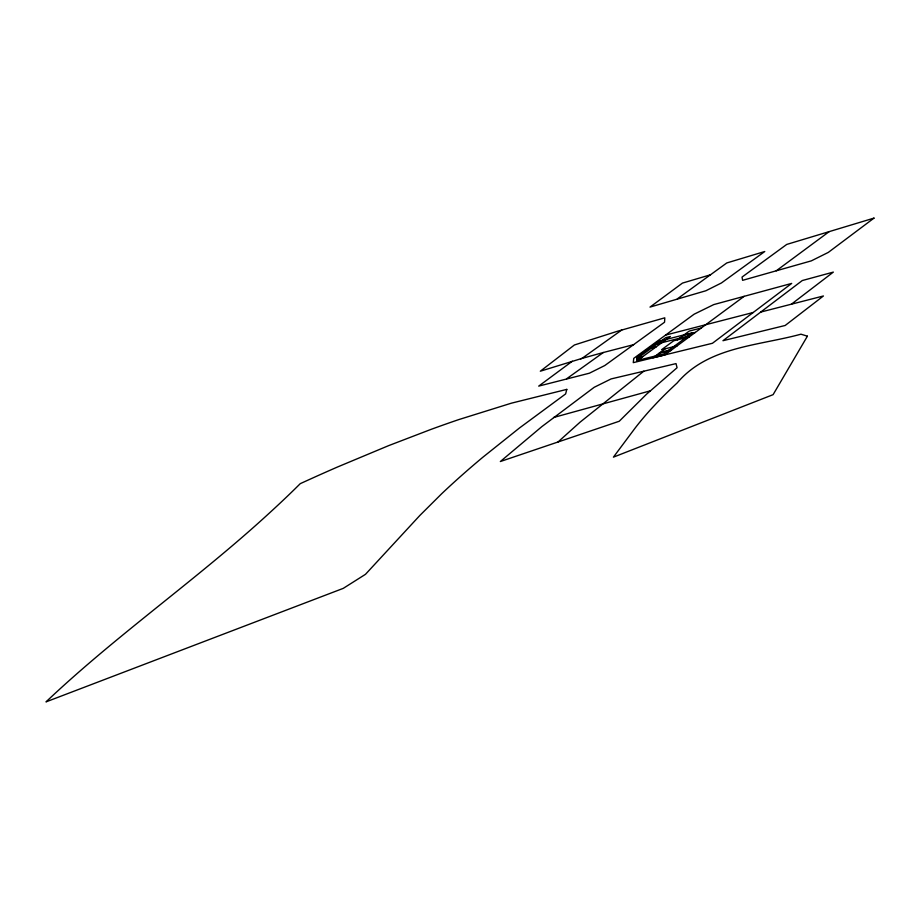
<?xml version="1.0" encoding="UTF-8"?>
<svg xmlns="http://www.w3.org/2000/svg" width="920" height="920" viewBox="0 0 920 920"><rect width="100%" height="100%" fill="white"/><g stroke="black" fill="none" stroke-linecap="round" stroke-linejoin="round"><path stroke-width="1.38" d="M558.026 441.979L580.06 422.176L643.804 371.209L676.016 363.607L677.085 367.724L646.599 394.151L619.252 421.245L500.342 461.529L541.868 426.604L594.205 387.285L611.087 378.925L643.804 371.209M791.407 304.186L833.347 272.101L802.286 280.542L722.959 340.71L785.162 325.484L823.423 295.975L760.702 312.075M572.343 361.203L538.706 386.112L589.375 373.209L604.796 365.527L664.562 322.207L664.792 317.825L617.458 331.257L574.39 344.988L540.316 371.209L581.969 358.409L621.851 329.947M776.238 270.813L829.196 231.621M744.142 296.343L664.849 354.924L633.27 362.652L633.754 358.363L694.14 314.191L713.724 304.6L791.683 283.417L712.448 343.275L652.912 357.822L665.16 348.795M677.269 339.882L689.252 331.073L701.316 327.98M656.42 355.752L661.434 352.061L668.725 350.278M637.721 360.306L670.369 336.478L665.735 337.663L636.928 358.719L641.516 357.592M677.315 298.885L726.765 262.959L764.761 251.516L721.429 282.969L705.881 290.755L650.003 307.096L682.456 283.095L710.458 274.804M566.605 378.798L603.324 352.509L580.566 358.811M553.529 417.507L650.244 390.85M602.887 352.624L633.592 344.666M665.574 335.087L753.204 312.49M683.272 335.466L695.324 332.407M654.005 344.678L687.918 336.11M689.298 336.858L673.716 340.779L661.606 349.68L677.143 345.839M651.429 348.116L656.04 346.955M636.928 358.075L642.712 356.661M659.053 353.291L671.013 350.37M637.031 357.063L636.674 360.571L663.699 353.981L692.484 332.741L658.513 341.377L637.031 357.063M566.8 389.378L565.627 393.921L519.432 428.018L482.758 457.309A730.733 186.231 -24.7 0 0 441.68 493.741L419.945 515.361L365.493 574.31L343.263 588.363L46 701.891C116.644 634.926 196.995 579.473 268.651 513.716A838.948 99.463 -32.3 0 0 295.09 488.773L300.288 483.632L315.353 476.801A867.87 190.405 -33.6 0 1 337.663 466.934L388.666 445.625L431.066 429.375A986.654 221.306 -34.2 0 1 458.539 419.669L511.393 403.178L566.8 389.378M807.404 336.179L773.099 394.657L613.421 457.148L635.341 427.777A613.479 148.844 -23.4 0 1 651.188 408.963L657.19 402.558A556.404 134.343 -23.7 0 1 677.12 382.996C708.043 346.506 757.758 345.978 800.952 334.19L807.404 336.179M874 218.109L828.31 252.402L811.313 260.866L742.612 280.335L742.026 277.081L786.726 244.433L874 218.109"/></g></svg>
